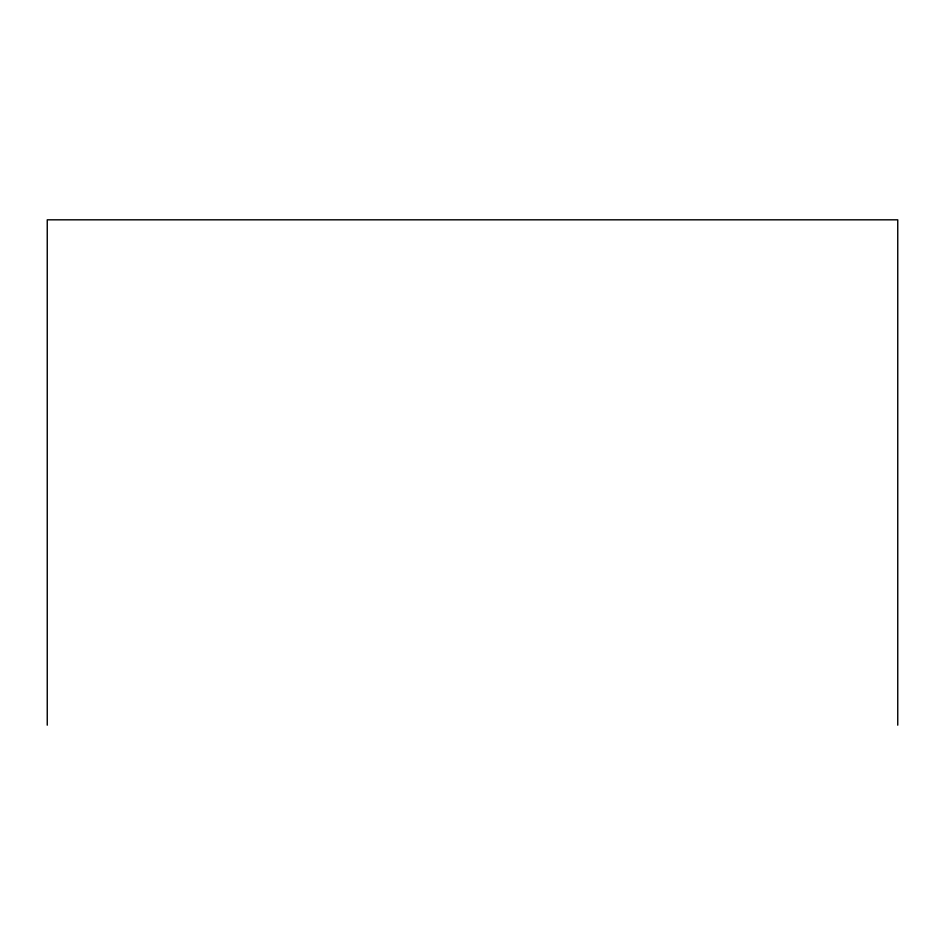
<?xml version="1.0" encoding="UTF-8"?>
<svg xmlns="http://www.w3.org/2000/svg" width="945" height="945" viewBox="0 0 945 945"><rect width="100%" height="100%" fill="white"/><g stroke="black" fill="none" stroke-linecap="round" stroke-linejoin="round"><path stroke-width="1.42" d="M897.75 725.181L897.75 219.819L47.25 219.819L47.25 725.181"/></g></svg>
